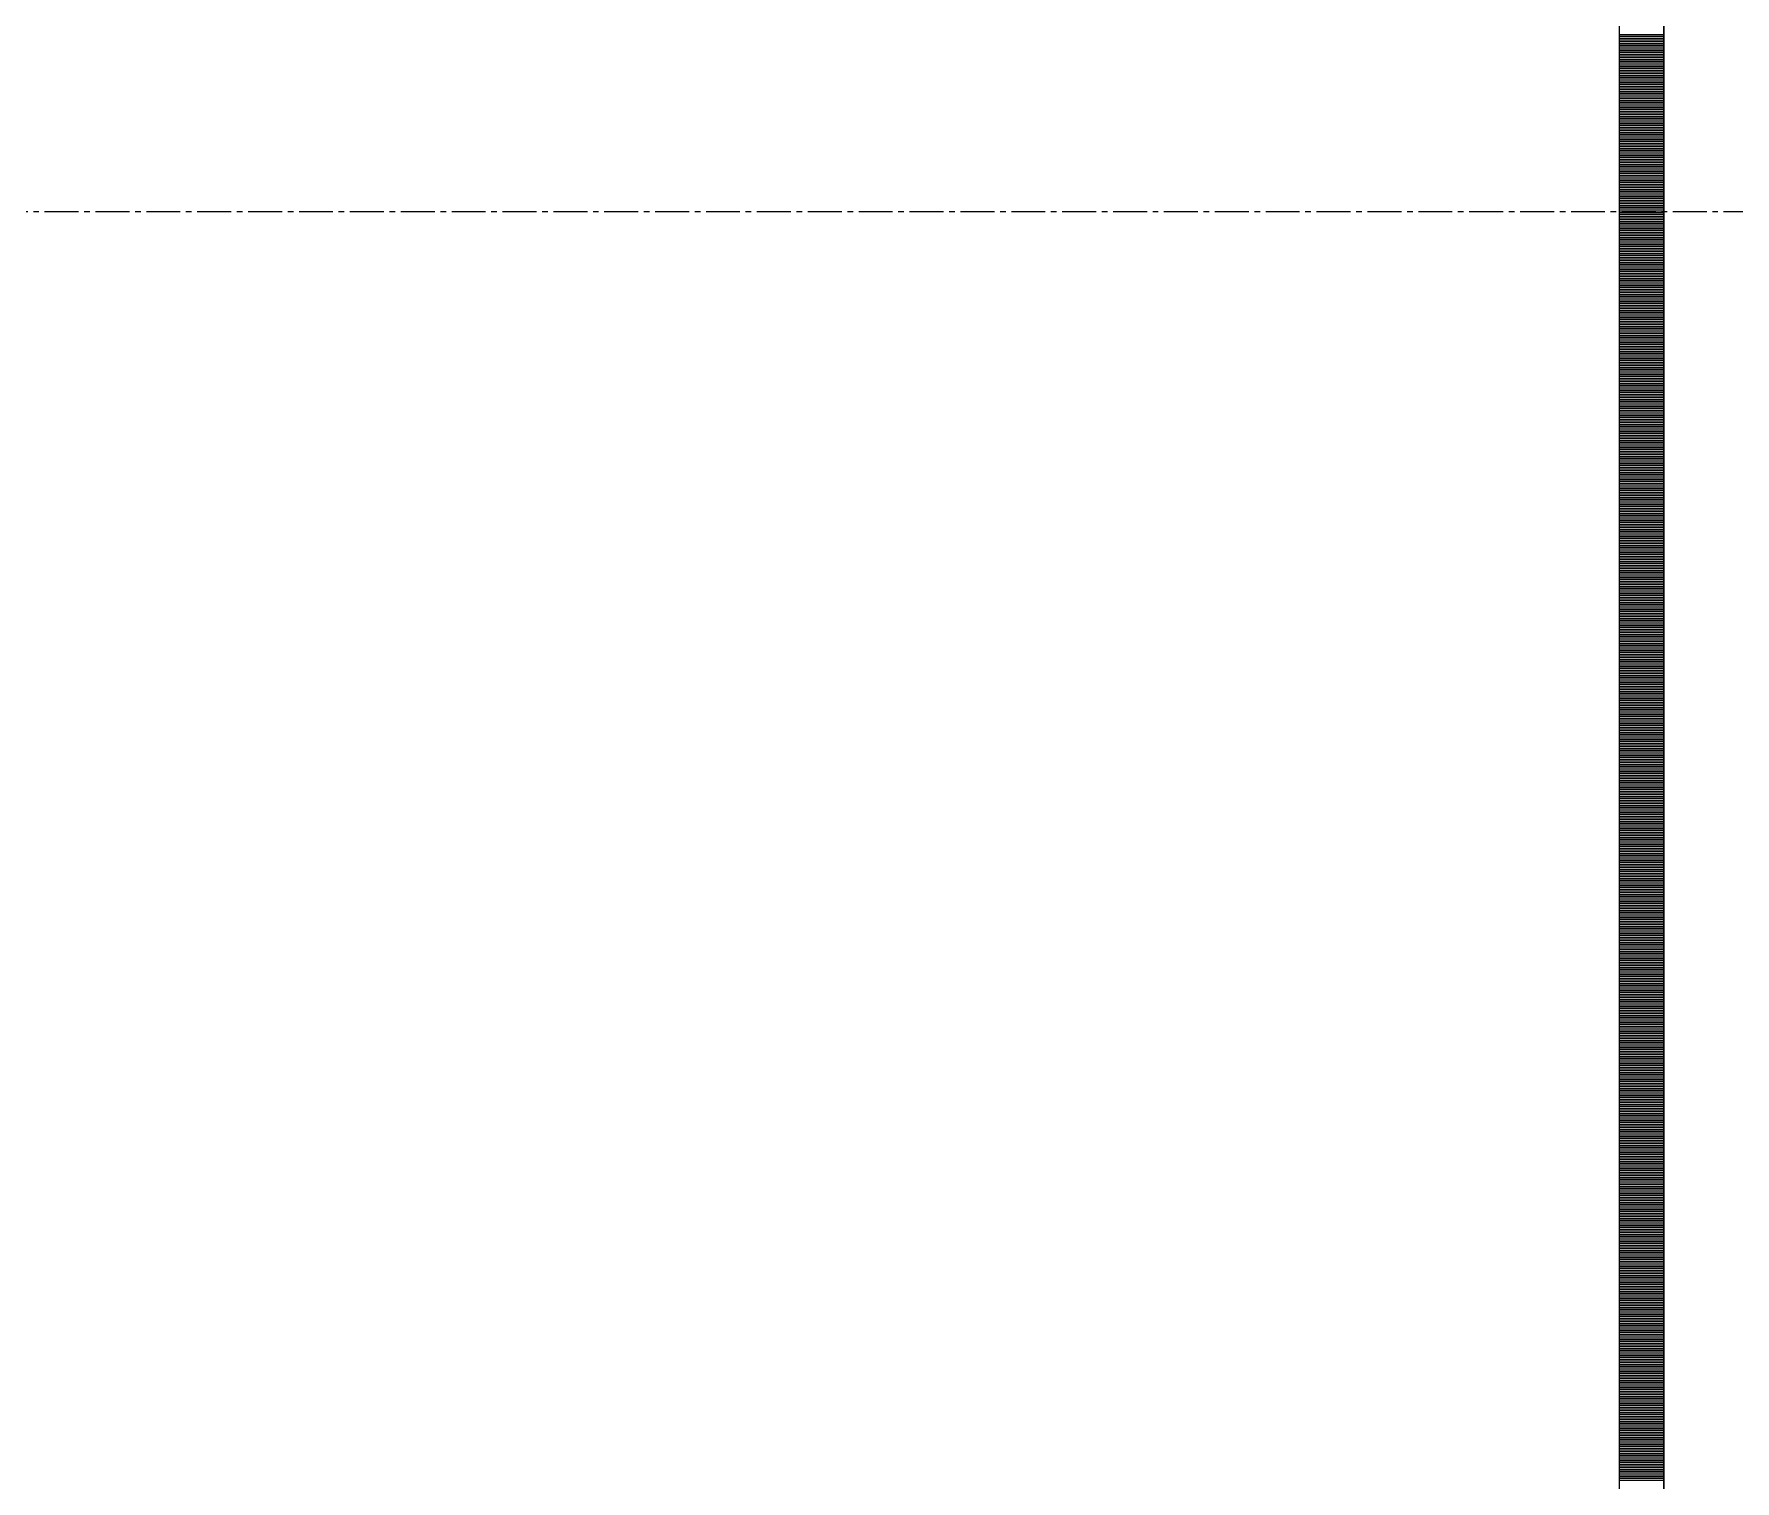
# Model space of a CAD drawing. Header units: millimetres. Extents: x -231292 to 573618, y -153144 to 564035.
# Drawn here: x 7658 to 8613, y 201754 to 202566 of the extents above; entities that cross this region are included whole.
import ezdxf

# ---------------------------------------------------------------- set-up
doc = ezdxf.new("R2010")
doc.units = ezdxf.units.MM
doc.linetypes.add('CENTER2', pattern=[28.575, 19.05, -3.175, 3.175, -3.175])
doc.layers.get('0').update_dxf_attribs({"color": 250})
doc.layers.get('Defpoints').update_dxf_attribs({"color": 250})
for name, color, linetype, lineweight in [('АР_Тонкая', 250, 'Continuous', 5), ('АР_Штриховка', 250, 'Continuous', 0), ('РД_Оси_100', 250, 'Continuous', 0), ('РД_Оси_размер', 250, 'Continuous', 0)]:
    doc.layers.add(name, color=color, linetype=linetype, lineweight=lineweight)
doc.styles.add('style1', font='ARIALN.TTF')
doc.dimstyles.new('Dim100_ареал', dxfattribs={"dimscale": 100, "dimtxt": 2.5, "dimasz": 1, "dimexe": 1, "dimexo": 1, "dimgap": 0.5, "dimtad": 1, "dimzin": 12, "dimdsep": 46, "dimtxsty": 'style1', "dimblk": 'ARCHTICK', "dimcen": 1, "dimdle": 1, "dimclrd": 256, "dimclre": 256, "dimaunit": 1, "dimadec": 0, "dimazin": 3, "dimtfac": 1, "dimtmove": 1, "dimatfit": 3, "dimldrblk": 'OPEN30', "dimfxl": 2, "dimfxlon": 1, "dimtolj": 1, "dimtzin": 0, "dimlwd": 9, "dimlwe": 9, "dimarcsym": 0})

# ---------------------------------------------------------------- blocks, each defined once
blk = doc.blocks.new('_ArchTick')
at = {"color": 0, "linetype": 'ByBlock', "const_width": 0.15}
blk.add_lwpolyline([(-0.5, -0.5), (0.5, 0.5)], dxfattribs=at)
blk = doc.blocks.new('*D175')
at = {"layer": 'Defpoints', "color": 0, "transparency": 16777216}
for p in [(1193587.31, 151813.25), (1194587.31, 151813.25), (1194587.31, 149113.25)]:
    blk.add_point(p, dxfattribs=at)
at = {"layer": 'РД_Оси_размер', "lineweight": 9, "transparency": 16777216}
for p, q in [((1193587.31, 149013.25), (1193587.31, 151913.25)), ((1193787.31, 151813.25), (1193487.31, 151813.25)), ((1193787.31, 149113.25), (1193487.31, 149113.25))]:
    blk.add_line(p, q, dxfattribs=at)
at = {"layer": 'РД_Оси_размер', "lineweight": 9, "transparency": 16777216, "xscale": 100, "yscale": 100, "zscale": 100}
for p, rotation in [((1193587.31, 151813.25), 90), ((1193587.31, 149113.25), 270)]:
    blk.add_blockref('_ArchTick', p, dxfattribs=dict(at, rotation=rotation))
at = {"layer": 'РД_Оси_размер', "color": 0, "transparency": 16777216, "insert": (1193179.91, 150463.25), "char_height": 700, "attachment_point": 5, "rotation": 90, "style": 'style1'}
blk.add_mtext('\\A1;2700', dxfattribs=at)
blk = doc.blocks.new('_Open30')
at = {"color": 0, "linetype": 'ByBlock', "lineweight": -2}
for p, q in [((-1, 0.2679), (0, 0)), ((0, 0), (-1, -0.2679)), ((0, 0), (-1, 0))]:
    blk.add_line(p, q, dxfattribs=at)
blk = doc.blocks.new('*D176')
at = {"layer": 'Defpoints', "color": 0, "transparency": 16777216}
for p in [(1193587.31, 156013.25), (1194587.31, 156013.25), (1194587.31, 151813.25)]:
    blk.add_point(p, dxfattribs=at)
at = {"layer": 'РД_Оси_размер', "lineweight": 9, "transparency": 16777216}
for p, q in [((1193587.31, 151713.25), (1193587.31, 156113.25)), ((1193787.31, 156013.25), (1193487.31, 156013.25)), ((1193787.31, 151813.25), (1193487.31, 151813.25))]:
    blk.add_line(p, q, dxfattribs=at)
at = {"layer": 'РД_Оси_размер', "lineweight": 9, "transparency": 16777216, "xscale": 100, "yscale": 100, "zscale": 100}
for p, rotation in [((1193587.31, 156013.25), 90), ((1193587.31, 151813.25), 270)]:
    blk.add_blockref('_ArchTick', p, dxfattribs=dict(at, rotation=rotation))
at = {"layer": 'РД_Оси_размер', "color": 0, "transparency": 16777216, "insert": (1193179.91, 153913.25), "char_height": 700, "attachment_point": 5, "rotation": 90, "style": 'style1'}
blk.add_mtext('\\A1;4200', dxfattribs=at)
blk = doc.blocks.new('оси_рен')
at = {"layer": 'РД_Оси_100', "color": 251, "linetype": 'CENTER2', "true_color": 0x636466}
blk.add_line((1225207.916, 151813.25), (1189697.958, 151813.25), dxfattribs=at)
at = {"layer": 'РД_Оси_размер', "color": 251, "true_color": 0x636466}
for base, p1, p2, picture, middle in [((1193587.313, 156013.25), (1194587.313, 151813.25), (1194587.313, 156013.25), '*D176', (1193179.912, 153913.25)), ((1193587.313, 151813.25), (1194587.313, 149113.25), (1194587.313, 151813.25), '*D175', (1193179.912, 150463.25))]:
    dim = blk.add_linear_dim(base=base, p1=p1, p2=p2, angle=90, dimstyle='Dim100_ареал', override={"dimtxt": 7}, dxfattribs=at)
    dim.commit()
    dim.dimension.update_dxf_attribs({"geometry": picture, "text_midpoint": middle})

msp = doc.modelspace()

# ---------------------------------------------------------------- linework, layer by layer
at = {"layer": 'АР_Тонкая', "color": 18, "linetype": 'Continuous', "lineweight": 25, "true_color": 0x000000}
for p, q in [((8548.243, 263866.253), (8548.243, 187666.253)), ((8573.243, 263866.253), (8573.243, 187666.253)), ((8573.243, 187666.253), (8573.243, 263866.253))]:
    msp.add_line(p, q, dxfattribs=at)
at = {"layer": 'АР_Штриховка', "color": 18, "linetype": 'Continuous', "lineweight": 25, "true_color": 0x000000}
for p, q in [((8548.243, 202566.002), (8573.243, 202566.002)), ((8548.243, 202565.002), (8573.243, 202565.002)), ((8548.243, 202564.002), (8573.243, 202564.002)), ((8548.243, 202563.002), (8573.243, 202563.002)), ((8548.243, 202562.002), (8573.243, 202562.002)), ((8548.243, 202561.002), (8573.243, 202561.002)), ((8548.243, 202560.002), (8573.243, 202560.002)), ((8548.243, 202559.002), (8573.243, 202559.002)), ((8548.243, 202558.002), (8573.243, 202558.002)), ((8548.243, 202557.002), (8573.243, 202557.002)), ((8548.243, 202556.002), (8573.243, 202556.002)), ((8548.243, 202555.002), (8573.243, 202555.002)), ((8548.243, 202554.002), (8573.243, 202554.002)), ((8548.243, 202553.002), (8573.243, 202553.002)), ((8548.243, 202552.002), (8573.243, 202552.002)), ((8548.243, 202551.002), (8573.243, 202551.002)), ((8548.243, 202550.002), (8573.243, 202550.002)), ((8548.243, 202549.002), (8573.243, 202549.002)), ((8548.243, 202548.002), (8573.243, 202548.002)), ((8548.243, 202547.002), (8573.243, 202547.002)), ((8548.243, 202546.002), (8573.243, 202546.002)), ((8548.243, 202545.002), (8573.243, 202545.002)), ((8548.243, 202544.002), (8573.243, 202544.002)), ((8548.243, 202543.002), (8573.243, 202543.002)), ((8548.243, 202542.002), (8573.243, 202542.002)), ((8548.243, 202541.002), (8573.243, 202541.002)), ((8548.243, 202540.002), (8573.243, 202540.002)), ((8548.243, 202539.002), (8573.243, 202539.002)), ((8548.243, 202538.002), (8573.243, 202538.002)), ((8548.243, 202537.002), (8573.243, 202537.002)), ((8548.243, 202536.002), (8573.243, 202536.002)), ((8548.243, 202535.002), (8573.243, 202535.002)), ((8548.243, 202534.002), (8573.243, 202534.002)), ((8548.243, 202533.002), (8573.243, 202533.002)), ((8548.243, 202532.002), (8573.243, 202532.002)), ((8548.243, 202531.002), (8573.243, 202531.002)), ((8548.243, 202530.002), (8573.243, 202530.002)), ((8548.243, 202529.002), (8573.243, 202529.002)), ((8548.243, 202528.002), (8573.243, 202528.002)), ((8548.243, 202527.002), (8573.243, 202527.002)), ((8548.243, 202526.002), (8573.243, 202526.002)), ((8548.243, 202525.002), (8573.243, 202525.002)), ((8548.243, 202524.002), (8573.243, 202524.002)), ((8548.243, 202523.002), (8573.243, 202523.002)), ((8548.243, 202522.002), (8573.243, 202522.002)), ((8548.243, 202521.002), (8573.243, 202521.002)), ((8548.243, 202520.002), (8573.243, 202520.002)), ((8548.243, 202519.002), (8573.243, 202519.002)), ((8548.243, 202518.002), (8573.243, 202518.002)), ((8548.243, 202517.002), (8573.243, 202517.002)), ((8548.243, 202516.002), (8573.243, 202516.002)), ((8548.243, 202515.002), (8573.243, 202515.002)), ((8548.243, 202514.002), (8573.243, 202514.002)), ((8548.243, 202513.002), (8573.243, 202513.002)), ((8548.243, 202512.002), (8573.243, 202512.002)), ((8548.243, 202511.002), (8573.243, 202511.002)), ((8548.243, 202510.002), (8573.243, 202510.002)), ((8548.243, 202509.002), (8573.243, 202509.002)), ((8548.243, 202508.002), (8573.243, 202508.002)), ((8548.243, 202507.002), (8573.243, 202507.002)), ((8548.243, 202506.002), (8573.243, 202506.002)), ((8548.243, 202505.002), (8573.243, 202505.002)), ((8548.243, 202504.002), (8573.243, 202504.002)), ((8548.243, 202503.002), (8573.243, 202503.002)), ((8548.243, 202502.002), (8573.243, 202502.002)), ((8548.243, 202501.002), (8573.243, 202501.002)), ((8548.243, 202500.002), (8573.243, 202500.002)), ((8548.243, 202499.002), (8573.243, 202499.002)), ((8548.243, 202498.002), (8573.243, 202498.002)), ((8548.243, 202497.002), (8573.243, 202497.002)), ((8548.243, 202496.002), (8573.243, 202496.002)), ((8548.243, 202495.002), (8573.243, 202495.002)), ((8548.243, 202494.002), (8573.243, 202494.002)), ((8548.243, 202493.002), (8573.243, 202493.002)), ((8548.243, 202492.002), (8573.243, 202492.002)), ((8548.243, 202491.002), (8573.243, 202491.002)), ((8548.243, 202490.002), (8573.243, 202490.002)), ((8548.243, 202489.002), (8573.243, 202489.002)), ((8548.243, 202488.002), (8573.243, 202488.002)), ((8548.243, 202487.002), (8573.243, 202487.002)), ((8548.243, 202486.002), (8573.243, 202486.002)), ((8548.243, 202485.002), (8573.243, 202485.002)), ((8548.243, 202484.002), (8573.243, 202484.002)), ((8548.243, 202483.002), (8573.243, 202483.002)), ((8548.243, 202482.002), (8573.243, 202482.002)), ((8548.243, 202481.002), (8573.243, 202481.002)), ((8548.243, 202480.002), (8573.243, 202480.002)), ((8548.243, 202479.002), (8573.243, 202479.002)), ((8548.243, 202478.002), (8573.243, 202478.002)), ((8548.243, 202477.002), (8573.243, 202477.002)), ((8548.243, 202476.002), (8573.243, 202476.002)), ((8548.243, 202475.002), (8573.243, 202475.002)), ((8548.243, 202474.002), (8573.243, 202474.002)), ((8548.243, 202473.002), (8573.243, 202473.002)), ((8548.243, 202472.002), (8573.243, 202472.002)), ((8548.243, 202471.002), (8573.243, 202471.002)), ((8548.243, 202470.002), (8573.243, 202470.002)), ((8548.243, 202469.002), (8573.243, 202469.002)), ((8548.243, 202468.002), (8573.243, 202468.002)), ((8548.243, 202467.002), (8573.243, 202467.002)), ((8548.243, 202466.002), (8573.243, 202466.002)), ((8548.243, 202465.002), (8573.243, 202465.002)), ((8548.243, 202464.002), (8573.243, 202464.002)), ((8548.243, 202463.002), (8573.243, 202463.002)), ((8548.243, 202462.002), (8573.243, 202462.002)), ((8548.243, 202461.002), (8573.243, 202461.002)), ((8548.243, 202460.002), (8573.243, 202460.002)), ((8548.243, 202459.002), (8573.243, 202459.002)), ((8548.243, 202458.002), (8573.243, 202458.002)), ((8548.243, 202457.002), (8573.243, 202457.002)), ((8548.243, 202456.002), (8573.243, 202456.002)), ((8548.243, 202455.002), (8573.243, 202455.002)), ((8548.243, 202454.002), (8573.243, 202454.002)), ((8548.243, 202453.002), (8573.243, 202453.002)), ((8548.243, 202452.002), (8573.243, 202452.002)), ((8548.243, 202451.002), (8573.243, 202451.002)), ((8548.243, 202450.002), (8573.243, 202450.002)), ((8548.243, 202449.002), (8573.243, 202449.002)), ((8548.243, 202448.002), (8573.243, 202448.002)), ((8548.243, 202447.002), (8573.243, 202447.002)), ((8548.243, 202446.002), (8573.243, 202446.002)), ((8548.243, 202445.002), (8573.243, 202445.002)), ((8548.243, 202444.002), (8573.243, 202444.002)), ((8548.243, 202443.002), (8573.243, 202443.002)), ((8548.243, 202442.002), (8573.243, 202442.002)), ((8548.243, 202441.002), (8573.243, 202441.002)), ((8548.243, 202440.002), (8573.243, 202440.002)), ((8548.243, 202439.002), (8573.243, 202439.002)), ((8548.243, 202438.002), (8573.243, 202438.002)), ((8548.243, 202437.002), (8573.243, 202437.002)), ((8548.243, 202436.002), (8573.243, 202436.002)), ((8548.243, 202435.002), (8573.243, 202435.002)), ((8548.243, 202434.002), (8573.243, 202434.002)), ((8548.243, 202433.002), (8573.243, 202433.002)), ((8548.243, 202432.002), (8573.243, 202432.002)), ((8548.243, 202431.002), (8573.243, 202431.002)), ((8548.243, 202430.002), (8573.243, 202430.002)), ((8548.243, 202429.002), (8573.243, 202429.002)), ((8548.243, 202428.002), (8573.243, 202428.002)), ((8548.243, 202427.002), (8573.243, 202427.002)), ((8548.243, 202426.002), (8573.243, 202426.002)), ((8548.243, 202425.002), (8573.243, 202425.002)), ((8548.243, 202424.002), (8573.243, 202424.002)), ((8548.243, 202423.002), (8573.243, 202423.002)), ((8548.243, 202422.002), (8573.243, 202422.002)), ((8548.243, 202421.002), (8573.243, 202421.002)), ((8548.243, 202420.002), (8573.243, 202420.002)), ((8548.243, 202419.002), (8573.243, 202419.002)), ((8548.243, 202418.002), (8573.243, 202418.002)), ((8548.243, 202417.002), (8573.243, 202417.002)), ((8548.243, 202416.002), (8573.243, 202416.002)), ((8548.243, 202415.002), (8573.243, 202415.002)), ((8548.243, 202414.002), (8573.243, 202414.002)), ((8548.243, 202413.002), (8573.243, 202413.002)), ((8548.243, 202412.002), (8573.243, 202412.002)), ((8548.243, 202411.002), (8573.243, 202411.002)), ((8548.243, 202410.002), (8573.243, 202410.002)), ((8548.243, 202409.002), (8573.243, 202409.002)), ((8548.243, 202408.002), (8573.243, 202408.002)), ((8548.243, 202407.002), (8573.243, 202407.002)), ((8548.243, 202406.002), (8573.243, 202406.002)), ((8548.243, 202405.002), (8573.243, 202405.002)), ((8548.243, 202404.002), (8573.243, 202404.002)), ((8548.243, 202403.002), (8573.243, 202403.002)), ((8548.243, 202402.002), (8573.243, 202402.002)), ((8548.243, 202401.002), (8573.243, 202401.002)), ((8548.243, 202400.002), (8573.243, 202400.002)), ((8548.243, 202399.002), (8573.243, 202399.002)), ((8548.243, 202398.002), (8573.243, 202398.002)), ((8548.243, 202397.002), (8573.243, 202397.002)), ((8548.243, 202396.002), (8573.243, 202396.002)), ((8548.243, 202395.002), (8573.243, 202395.002)), ((8548.243, 202394.002), (8573.243, 202394.002)), ((8548.243, 202393.002), (8573.243, 202393.002)), ((8548.243, 202392.002), (8573.243, 202392.002)), ((8548.243, 202391.002), (8573.243, 202391.002)), ((8548.243, 202390.002), (8573.243, 202390.002)), ((8548.243, 202389.002), (8573.243, 202389.002)), ((8548.243, 202388.002), (8573.243, 202388.002)), ((8548.243, 202387.002), (8573.243, 202387.002)), ((8548.243, 202386.002), (8573.243, 202386.002)), ((8548.243, 202385.002), (8573.243, 202385.002)), ((8548.243, 202384.002), (8573.243, 202384.002)), ((8548.243, 202383.002), (8573.243, 202383.002)), ((8548.243, 202382.002), (8573.243, 202382.002)), ((8548.243, 202381.002), (8573.243, 202381.002)), ((8548.243, 202380.002), (8573.243, 202380.002)), ((8548.243, 202379.002), (8573.243, 202379.002)), ((8548.243, 202378.002), (8573.243, 202378.002)), ((8548.243, 202377.002), (8573.243, 202377.002)), ((8548.243, 202376.002), (8573.243, 202376.002)), ((8548.243, 202375.002), (8573.243, 202375.002)), ((8548.243, 202374.002), (8573.243, 202374.002)), ((8548.243, 202373.002), (8573.243, 202373.002)), ((8548.243, 202372.002), (8573.243, 202372.002)), ((8548.243, 202371.002), (8573.243, 202371.002)), ((8548.243, 202370.002), (8573.243, 202370.002)), ((8548.243, 202369.002), (8573.243, 202369.002)), ((8548.243, 202368.002), (8573.243, 202368.002)), ((8548.243, 202367.002), (8573.243, 202367.002)), ((8548.243, 202366.002), (8573.243, 202366.002)), ((8548.243, 202365.002), (8573.243, 202365.002)), ((8548.243, 202364.002), (8573.243, 202364.002)), ((8548.243, 202363.002), (8573.243, 202363.002)), ((8548.243, 202362.002), (8573.243, 202362.002)), ((8548.243, 202361.002), (8573.243, 202361.002)), ((8548.243, 202360.002), (8573.243, 202360.002)), ((8548.243, 202359.002), (8573.243, 202359.002)), ((8548.243, 202358.002), (8573.243, 202358.002)), ((8548.243, 202357.002), (8573.243, 202357.002)), ((8548.243, 202356.002), (8573.243, 202356.002)), ((8548.243, 202355.002), (8573.243, 202355.002)), ((8548.243, 202354.002), (8573.243, 202354.002)), ((8548.243, 202353.002), (8573.243, 202353.002)), ((8548.243, 202352.002), (8573.243, 202352.002)), ((8548.243, 202351.002), (8573.243, 202351.002)), ((8548.243, 202350.002), (8573.243, 202350.002)), ((8548.243, 202349.002), (8573.243, 202349.002)), ((8548.243, 202348.002), (8573.243, 202348.002)), ((8548.243, 202347.002), (8573.243, 202347.002)), ((8548.243, 202346.002), (8573.243, 202346.002)), ((8548.243, 202345.002), (8573.243, 202345.002)), ((8548.243, 202344.002), (8573.243, 202344.002)), ((8548.243, 202343.002), (8573.243, 202343.002)), ((8548.243, 202342.002), (8573.243, 202342.002)), ((8548.243, 202341.002), (8573.243, 202341.002)), ((8548.243, 202340.002), (8573.243, 202340.002)), ((8548.243, 202339.002), (8573.243, 202339.002)), ((8548.243, 202338.002), (8573.243, 202338.002)), ((8548.243, 202337.002), (8573.243, 202337.002)), ((8548.243, 202336.002), (8573.243, 202336.002)), ((8548.243, 202335.002), (8573.243, 202335.002)), ((8548.243, 202334.002), (8573.243, 202334.002)), ((8548.243, 202333.002), (8573.243, 202333.002)), ((8548.243, 202332.002), (8573.243, 202332.002)), ((8548.243, 202331.002), (8573.243, 202331.002)), ((8548.243, 202330.002), (8573.243, 202330.002)), ((8548.243, 202329.002), (8573.243, 202329.002)), ((8548.243, 202328.002), (8573.243, 202328.002)), ((8548.243, 202327.002), (8573.243, 202327.002)), ((8548.243, 202326.002), (8573.243, 202326.002)), ((8548.243, 202325.002), (8573.243, 202325.002)), ((8548.243, 202324.002), (8573.243, 202324.002)), ((8548.243, 202323.002), (8573.243, 202323.002)), ((8548.243, 202322.002), (8573.243, 202322.002)), ((8548.243, 202321.002), (8573.243, 202321.002)), ((8548.243, 202320.002), (8573.243, 202320.002)), ((8548.243, 202319.002), (8573.243, 202319.002)), ((8548.243, 202318.002), (8573.243, 202318.002)), ((8548.243, 202317.002), (8573.243, 202317.002)), ((8548.243, 202316.002), (8573.243, 202316.002)), ((8548.243, 202315.002), (8573.243, 202315.002)), ((8548.243, 202314.002), (8573.243, 202314.002)), ((8548.243, 202313.002), (8573.243, 202313.002)), ((8548.243, 202312.002), (8573.243, 202312.002)), ((8548.243, 202311.002), (8573.243, 202311.002)), ((8548.243, 202310.002), (8573.243, 202310.002)), ((8548.243, 202309.002), (8573.243, 202309.002)), ((8548.243, 202308.002), (8573.243, 202308.002)), ((8548.243, 202307.002), (8573.243, 202307.002)), ((8548.243, 202306.002), (8573.243, 202306.002)), ((8548.243, 202305.002), (8573.243, 202305.002)), ((8548.243, 202304.002), (8573.243, 202304.002)), ((8548.243, 202303.002), (8573.243, 202303.002)), ((8548.243, 202302.002), (8573.243, 202302.002)), ((8548.243, 202301.002), (8573.243, 202301.002)), ((8548.243, 202300.002), (8573.243, 202300.002)), ((8548.243, 202299.002), (8573.243, 202299.002)), ((8548.243, 202298.002), (8573.243, 202298.002)), ((8548.243, 202297.002), (8573.243, 202297.002)), ((8548.243, 202296.002), (8573.243, 202296.002)), ((8548.243, 202295.002), (8573.243, 202295.002)), ((8548.243, 202294.002), (8573.243, 202294.002)), ((8548.243, 202293.002), (8573.243, 202293.002)), ((8548.243, 202292.002), (8573.243, 202292.002)), ((8548.243, 202291.002), (8573.243, 202291.002)), ((8548.243, 202290.002), (8573.243, 202290.002)), ((8548.243, 202289.002), (8573.243, 202289.002)), ((8548.243, 202288.002), (8573.243, 202288.002)), ((8548.243, 202287.002), (8573.243, 202287.002)), ((8548.243, 202286.002), (8573.243, 202286.002)), ((8548.243, 202285.002), (8573.243, 202285.002)), ((8548.243, 202284.002), (8573.243, 202284.002)), ((8548.243, 202283.002), (8573.243, 202283.002)), ((8548.243, 202282.002), (8573.243, 202282.002)), ((8548.243, 202281.002), (8573.243, 202281.002)), ((8548.243, 202280.002), (8573.243, 202280.002)), ((8548.243, 202279.002), (8573.243, 202279.002)), ((8548.243, 202278.002), (8573.243, 202278.002)), ((8548.243, 202277.002), (8573.243, 202277.002)), ((8548.243, 202276.002), (8573.243, 202276.002)), ((8548.243, 202275.002), (8573.243, 202275.002)), ((8548.243, 202274.002), (8573.243, 202274.002)), ((8548.243, 202273.002), (8573.243, 202273.002)), ((8548.243, 202272.002), (8573.243, 202272.002)), ((8548.243, 202271.002), (8573.243, 202271.002)), ((8548.243, 202270.002), (8573.243, 202270.002)), ((8548.243, 202269.002), (8573.243, 202269.002)), ((8548.243, 202268.002), (8573.243, 202268.002)), ((8548.243, 202267.002), (8573.243, 202267.002)), ((8548.243, 202266.002), (8573.243, 202266.002)), ((8548.243, 202265.002), (8573.243, 202265.002)), ((8548.243, 202264.002), (8573.243, 202264.002)), ((8548.243, 202263.002), (8573.243, 202263.002)), ((8548.243, 202262.002), (8573.243, 202262.002)), ((8548.243, 202261.002), (8573.243, 202261.002)), ((8548.243, 202260.002), (8573.243, 202260.002)), ((8548.243, 202259.002), (8573.243, 202259.002)), ((8548.243, 202258.002), (8573.243, 202258.002)), ((8548.243, 202257.002), (8573.243, 202257.002)), ((8548.243, 202256.002), (8573.243, 202256.002)), ((8548.243, 202255.002), (8573.243, 202255.002)), ((8548.243, 202254.002), (8573.243, 202254.002)), ((8548.243, 202253.002), (8573.243, 202253.002)), ((8548.243, 202252.002), (8573.243, 202252.002)), ((8548.243, 202251.002), (8573.243, 202251.002)), ((8548.243, 202250.002), (8573.243, 202250.002)), ((8548.243, 202249.002), (8573.243, 202249.002)), ((8548.243, 202248.002), (8573.243, 202248.002)), ((8548.243, 202247.002), (8573.243, 202247.002)), ((8548.243, 202246.002), (8573.243, 202246.002)), ((8548.243, 202245.002), (8573.243, 202245.002)), ((8548.243, 202244.002), (8573.243, 202244.002)), ((8548.243, 202243.002), (8573.243, 202243.002)), ((8548.243, 202242.002), (8573.243, 202242.002)), ((8548.243, 202241.002), (8573.243, 202241.002)), ((8548.243, 202240.002), (8573.243, 202240.002)), ((8548.243, 202239.002), (8573.243, 202239.002)), ((8548.243, 202238.002), (8573.243, 202238.002)), ((8548.243, 202237.002), (8573.243, 202237.002)), ((8548.243, 202236.002), (8573.243, 202236.002)), ((8548.243, 202235.002), (8573.243, 202235.002)), ((8548.243, 202234.002), (8573.243, 202234.002)), ((8548.243, 202233.002), (8573.243, 202233.002)), ((8548.243, 202232.002), (8573.243, 202232.002)), ((8548.243, 202231.002), (8573.243, 202231.002)), ((8548.243, 202230.002), (8573.243, 202230.002)), ((8548.243, 202229.002), (8573.243, 202229.002)), ((8548.243, 202228.002), (8573.243, 202228.002)), ((8548.243, 202227.002), (8573.243, 202227.002)), ((8548.243, 202226.002), (8573.243, 202226.002)), ((8548.243, 202225.002), (8573.243, 202225.002)), ((8548.243, 202224.002), (8573.243, 202224.002)), ((8548.243, 202223.002), (8573.243, 202223.002)), ((8548.243, 202222.002), (8573.243, 202222.002)), ((8548.243, 202221.002), (8573.243, 202221.002)), ((8548.243, 202220.002), (8573.243, 202220.002)), ((8548.243, 202219.002), (8573.243, 202219.002)), ((8548.243, 202218.002), (8573.243, 202218.002)), ((8548.243, 202217.002), (8573.243, 202217.002)), ((8548.243, 202216.002), (8573.243, 202216.002)), ((8548.243, 202215.002), (8573.243, 202215.002)), ((8548.243, 202214.002), (8573.243, 202214.002)), ((8548.243, 202213.002), (8573.243, 202213.002)), ((8548.243, 202212.002), (8573.243, 202212.002)), ((8548.243, 202211.002), (8573.243, 202211.002)), ((8548.243, 202210.002), (8573.243, 202210.002)), ((8548.243, 202209.002), (8573.243, 202209.002)), ((8548.243, 202208.002), (8573.243, 202208.002)), ((8548.243, 202207.002), (8573.243, 202207.002)), ((8548.243, 202206.002), (8573.243, 202206.002)), ((8548.243, 202205.002), (8573.243, 202205.002)), ((8548.243, 202204.002), (8573.243, 202204.002)), ((8548.243, 202203.002), (8573.243, 202203.002)), ((8548.243, 202202.002), (8573.243, 202202.002)), ((8548.243, 202201.002), (8573.243, 202201.002)), ((8548.243, 202200.002), (8573.243, 202200.002)), ((8548.243, 202199.002), (8573.243, 202199.002)), ((8548.243, 202198.002), (8573.243, 202198.002)), ((8548.243, 202197.002), (8573.243, 202197.002)), ((8548.243, 202196.002), (8573.243, 202196.002)), ((8548.243, 202195.002), (8573.243, 202195.002)), ((8548.243, 202194.002), (8573.243, 202194.002)), ((8548.243, 202193.002), (8573.243, 202193.002)), ((8548.243, 202192.002), (8573.243, 202192.002)), ((8548.243, 202191.002), (8573.243, 202191.002)), ((8548.243, 202190.002), (8573.243, 202190.002)), ((8548.243, 202189.002), (8573.243, 202189.002)), ((8548.243, 202188.002), (8573.243, 202188.002)), ((8548.243, 202187.002), (8573.243, 202187.002)), ((8548.243, 202186.002), (8573.243, 202186.002)), ((8548.243, 202185.002), (8573.243, 202185.002)), ((8548.243, 202184.002), (8573.243, 202184.002)), ((8548.243, 202183.002), (8573.243, 202183.002)), ((8548.243, 202182.002), (8573.243, 202182.002)), ((8548.243, 202181.002), (8573.243, 202181.002)), ((8548.243, 202180.002), (8573.243, 202180.002)), ((8548.243, 202179.002), (8573.243, 202179.002)), ((8548.243, 202178.002), (8573.243, 202178.002)), ((8548.243, 202177.002), (8573.243, 202177.002)), ((8548.243, 202176.002), (8573.243, 202176.002)), ((8548.243, 202175.002), (8573.243, 202175.002)), ((8548.243, 202174.002), (8573.243, 202174.002)), ((8548.243, 202173.002), (8573.243, 202173.002)), ((8548.243, 202172.002), (8573.243, 202172.002)), ((8548.243, 202171.002), (8573.243, 202171.002)), ((8548.243, 202170.002), (8573.243, 202170.002)), ((8548.243, 202169.002), (8573.243, 202169.002)), ((8548.243, 202168.002), (8573.243, 202168.002)), ((8548.243, 202167.002), (8573.243, 202167.002)), ((8548.243, 202166.002), (8573.243, 202166.002)), ((8548.243, 202165.002), (8573.243, 202165.002)), ((8548.243, 202164.002), (8573.243, 202164.002)), ((8548.243, 202163.002), (8573.243, 202163.002)), ((8548.243, 202162.002), (8573.243, 202162.002)), ((8548.243, 202161.002), (8573.243, 202161.002)), ((8548.243, 202160.002), (8573.243, 202160.002)), ((8548.243, 202159.002), (8573.243, 202159.002)), ((8548.243, 202158.002), (8573.243, 202158.002)), ((8548.243, 202157.002), (8573.243, 202157.002)), ((8548.243, 202156.002), (8573.243, 202156.002)), ((8548.243, 202155.002), (8573.243, 202155.002)), ((8548.243, 202154.002), (8573.243, 202154.002)), ((8548.243, 202153.002), (8573.243, 202153.002)), ((8548.243, 202152.002), (8573.243, 202152.002)), ((8548.243, 202151.002), (8573.243, 202151.002)), ((8548.243, 202150.002), (8573.243, 202150.002)), ((8548.243, 202149.002), (8573.243, 202149.002)), ((8548.243, 202148.002), (8573.243, 202148.002)), ((8548.243, 202147.002), (8573.243, 202147.002)), ((8548.243, 202146.002), (8573.243, 202146.002)), ((8548.243, 202145.002), (8573.243, 202145.002)), ((8548.243, 202144.002), (8573.243, 202144.002)), ((8548.243, 202143.002), (8573.243, 202143.002)), ((8548.243, 202142.002), (8573.243, 202142.002)), ((8548.243, 202141.002), (8573.243, 202141.002)), ((8548.243, 202140.002), (8573.243, 202140.002)), ((8548.243, 202139.002), (8573.243, 202139.002)), ((8548.243, 202138.002), (8573.243, 202138.002)), ((8548.243, 202137.002), (8573.243, 202137.002)), ((8548.243, 202136.002), (8573.243, 202136.002)), ((8548.243, 202135.002), (8573.243, 202135.002)), ((8548.243, 202134.002), (8573.243, 202134.002)), ((8548.243, 202133.002), (8573.243, 202133.002)), ((8548.243, 202132.002), (8573.243, 202132.002)), ((8548.243, 202131.002), (8573.243, 202131.002)), ((8548.243, 202130.002), (8573.243, 202130.002)), ((8548.243, 202129.002), (8573.243, 202129.002)), ((8548.243, 202128.002), (8573.243, 202128.002)), ((8548.243, 202127.002), (8573.243, 202127.002)), ((8548.243, 202126.002), (8573.243, 202126.002)), ((8548.243, 202125.002), (8573.243, 202125.002)), ((8548.243, 202124.002), (8573.243, 202124.002)), ((8548.243, 202123.002), (8573.243, 202123.002)), ((8548.243, 202122.002), (8573.243, 202122.002)), ((8548.243, 202121.002), (8573.243, 202121.002)), ((8548.243, 202120.002), (8573.243, 202120.002)), ((8548.243, 202119.002), (8573.243, 202119.002)), ((8548.243, 202118.002), (8573.243, 202118.002)), ((8548.243, 202117.002), (8573.243, 202117.002)), ((8548.243, 202116.002), (8573.243, 202116.002)), ((8548.243, 202115.002), (8573.243, 202115.002)), ((8548.243, 202114.002), (8573.243, 202114.002)), ((8548.243, 202113.002), (8573.243, 202113.002)), ((8548.243, 202112.002), (8573.243, 202112.002)), ((8548.243, 202111.002), (8573.243, 202111.002)), ((8548.243, 202110.002), (8573.243, 202110.002)), ((8548.243, 202109.002), (8573.243, 202109.002)), ((8548.243, 202108.002), (8573.243, 202108.002)), ((8548.243, 202107.002), (8573.243, 202107.002)), ((8548.243, 202106.002), (8573.243, 202106.002)), ((8548.243, 202105.002), (8573.243, 202105.002)), ((8548.243, 202104.002), (8573.243, 202104.002)), ((8548.243, 202103.002), (8573.243, 202103.002)), ((8548.243, 202102.002), (8573.243, 202102.002)), ((8548.243, 202101.002), (8573.243, 202101.002)), ((8548.243, 202100.002), (8573.243, 202100.002)), ((8548.243, 202099.002), (8573.243, 202099.002)), ((8548.243, 202098.002), (8573.243, 202098.002)), ((8548.243, 202097.002), (8573.243, 202097.002)), ((8548.243, 202096.002), (8573.243, 202096.002)), ((8548.243, 202095.002), (8573.243, 202095.002)), ((8548.243, 202094.002), (8573.243, 202094.002)), ((8548.243, 202093.002), (8573.243, 202093.002)), ((8548.243, 202092.002), (8573.243, 202092.002)), ((8548.243, 202091.002), (8573.243, 202091.002)), ((8548.243, 202090.002), (8573.243, 202090.002)), ((8548.243, 202089.002), (8573.243, 202089.002)), ((8548.243, 202088.002), (8573.243, 202088.002)), ((8548.243, 202087.002), (8573.243, 202087.002)), ((8548.243, 202086.002), (8573.243, 202086.002)), ((8548.243, 202085.002), (8573.243, 202085.002)), ((8548.243, 202084.002), (8573.243, 202084.002)), ((8548.243, 202083.002), (8573.243, 202083.002)), ((8548.243, 202082.002), (8573.243, 202082.002)), ((8548.243, 202081.002), (8573.243, 202081.002)), ((8548.243, 202080.002), (8573.243, 202080.002)), ((8548.243, 202079.002), (8573.243, 202079.002)), ((8548.243, 202078.002), (8573.243, 202078.002)), ((8548.243, 202077.002), (8573.243, 202077.002)), ((8548.243, 202076.002), (8573.243, 202076.002)), ((8548.243, 202075.002), (8573.243, 202075.002)), ((8548.243, 202074.002), (8573.243, 202074.002)), ((8548.243, 202073.002), (8573.243, 202073.002)), ((8548.243, 202072.002), (8573.243, 202072.002)), ((8548.243, 202071.002), (8573.243, 202071.002)), ((8548.243, 202070.002), (8573.243, 202070.002)), ((8548.243, 202069.002), (8573.243, 202069.002)), ((8548.243, 202068.002), (8573.243, 202068.002)), ((8548.243, 202067.002), (8573.243, 202067.002)), ((8548.243, 202066.002), (8573.243, 202066.002)), ((8548.243, 202065.002), (8573.243, 202065.002)), ((8548.243, 202064.002), (8573.243, 202064.002)), ((8548.243, 202063.002), (8573.243, 202063.002)), ((8548.243, 202062.002), (8573.243, 202062.002)), ((8548.243, 202061.002), (8573.243, 202061.002)), ((8548.243, 202060.002), (8573.243, 202060.002)), ((8548.243, 202059.002), (8573.243, 202059.002)), ((8548.243, 202058.002), (8573.243, 202058.002)), ((8548.243, 202057.002), (8573.243, 202057.002)), ((8548.243, 202056.002), (8573.243, 202056.002)), ((8548.243, 202055.002), (8573.243, 202055.002)), ((8548.243, 202054.002), (8573.243, 202054.002)), ((8548.243, 202053.002), (8573.243, 202053.002)), ((8548.243, 202052.002), (8573.243, 202052.002)), ((8548.243, 202051.002), (8573.243, 202051.002)), ((8548.243, 202050.002), (8573.243, 202050.002)), ((8548.243, 202049.002), (8573.243, 202049.002)), ((8548.243, 202048.002), (8573.243, 202048.002)), ((8548.243, 202047.002), (8573.243, 202047.002)), ((8548.243, 202046.002), (8573.243, 202046.002)), ((8548.243, 202045.002), (8573.243, 202045.002)), ((8548.243, 202044.002), (8573.243, 202044.002)), ((8548.243, 202043.002), (8573.243, 202043.002)), ((8548.243, 202042.002), (8573.243, 202042.002)), ((8548.243, 202041.002), (8573.243, 202041.002)), ((8548.243, 202040.002), (8573.243, 202040.002)), ((8548.243, 202039.002), (8573.243, 202039.002)), ((8548.243, 202038.002), (8573.243, 202038.002)), ((8548.243, 202037.002), (8573.243, 202037.002)), ((8548.243, 202036.002), (8573.243, 202036.002)), ((8548.243, 202035.002), (8573.243, 202035.002)), ((8548.243, 202034.002), (8573.243, 202034.002)), ((8548.243, 202033.002), (8573.243, 202033.002)), ((8548.243, 202032.002), (8573.243, 202032.002)), ((8548.243, 202031.002), (8573.243, 202031.002)), ((8548.243, 202030.002), (8573.243, 202030.002)), ((8548.243, 202029.002), (8573.243, 202029.002)), ((8548.243, 202028.002), (8573.243, 202028.002)), ((8548.243, 202027.002), (8573.243, 202027.002)), ((8548.243, 202026.002), (8573.243, 202026.002)), ((8548.243, 202025.002), (8573.243, 202025.002)), ((8548.243, 202024.002), (8573.243, 202024.002)), ((8548.243, 202023.002), (8573.243, 202023.002)), ((8548.243, 202022.002), (8573.243, 202022.002)), ((8548.243, 202021.002), (8573.243, 202021.002)), ((8548.243, 202020.002), (8573.243, 202020.002)), ((8548.243, 202019.002), (8573.243, 202019.002)), ((8548.243, 202018.002), (8573.243, 202018.002)), ((8548.243, 202017.002), (8573.243, 202017.002)), ((8548.243, 202016.002), (8573.243, 202016.002)), ((8548.243, 202015.002), (8573.243, 202015.002)), ((8548.243, 202014.002), (8573.243, 202014.002)), ((8548.243, 202013.002), (8573.243, 202013.002)), ((8548.243, 202012.002), (8573.243, 202012.002)), ((8548.243, 202011.002), (8573.243, 202011.002)), ((8548.243, 202010.002), (8573.243, 202010.002)), ((8548.243, 202009.002), (8573.243, 202009.002)), ((8548.243, 202008.002), (8573.243, 202008.002)), ((8548.243, 202007.002), (8573.243, 202007.002)), ((8548.243, 202006.002), (8573.243, 202006.002)), ((8548.243, 202005.002), (8573.243, 202005.002)), ((8548.243, 202004.002), (8573.243, 202004.002)), ((8548.243, 202003.002), (8573.243, 202003.002)), ((8548.243, 202002.002), (8573.243, 202002.002)), ((8548.243, 202001.002), (8573.243, 202001.002)), ((8548.243, 202000.002), (8573.243, 202000.002)), ((8548.243, 201999.002), (8573.243, 201999.002)), ((8548.243, 201998.002), (8573.243, 201998.002)), ((8548.243, 201997.002), (8573.243, 201997.002)), ((8548.243, 201996.002), (8573.243, 201996.002)), ((8548.243, 201995.002), (8573.243, 201995.002)), ((8548.243, 201994.002), (8573.243, 201994.002)), ((8548.243, 201993.002), (8573.243, 201993.002)), ((8548.243, 201992.002), (8573.243, 201992.002)), ((8548.243, 201991.002), (8573.243, 201991.002)), ((8548.243, 201990.002), (8573.243, 201990.002)), ((8548.243, 201989.002), (8573.243, 201989.002)), ((8548.243, 201988.002), (8573.243, 201988.002)), ((8548.243, 201987.002), (8573.243, 201987.002)), ((8548.243, 201986.002), (8573.243, 201986.002)), ((8548.243, 201985.002), (8573.243, 201985.002)), ((8548.243, 201984.002), (8573.243, 201984.002)), ((8548.243, 201983.002), (8573.243, 201983.002)), ((8548.243, 201982.002), (8573.243, 201982.002)), ((8548.243, 201981.002), (8573.243, 201981.002)), ((8548.243, 201980.002), (8573.243, 201980.002)), ((8548.243, 201979.002), (8573.243, 201979.002)), ((8548.243, 201978.002), (8573.243, 201978.002)), ((8548.243, 201977.002), (8573.243, 201977.002)), ((8548.243, 201976.002), (8573.243, 201976.002)), ((8548.243, 201975.002), (8573.243, 201975.002)), ((8548.243, 201974.002), (8573.243, 201974.002)), ((8548.243, 201973.002), (8573.243, 201973.002)), ((8548.243, 201972.002), (8573.243, 201972.002)), ((8548.243, 201971.002), (8573.243, 201971.002)), ((8548.243, 201970.002), (8573.243, 201970.002)), ((8548.243, 201969.002), (8573.243, 201969.002)), ((8548.243, 201968.002), (8573.243, 201968.002)), ((8548.243, 201967.002), (8573.243, 201967.002)), ((8548.243, 201966.002), (8573.243, 201966.002)), ((8548.243, 201965.002), (8573.243, 201965.002)), ((8548.243, 201964.002), (8573.243, 201964.002)), ((8548.243, 201963.002), (8573.243, 201963.002)), ((8548.243, 201962.002), (8573.243, 201962.002)), ((8548.243, 201961.002), (8573.243, 201961.002)), ((8548.243, 201960.002), (8573.243, 201960.002)), ((8548.243, 201959.002), (8573.243, 201959.002)), ((8548.243, 201958.002), (8573.243, 201958.002)), ((8548.243, 201957.002), (8573.243, 201957.002)), ((8548.243, 201956.002), (8573.243, 201956.002)), ((8548.243, 201955.002), (8573.243, 201955.002)), ((8548.243, 201954.002), (8573.243, 201954.002)), ((8548.243, 201953.002), (8573.243, 201953.002)), ((8548.243, 201952.002), (8573.243, 201952.002)), ((8548.243, 201951.002), (8573.243, 201951.002)), ((8548.243, 201950.002), (8573.243, 201950.002)), ((8548.243, 201949.002), (8573.243, 201949.002)), ((8548.243, 201948.002), (8573.243, 201948.002)), ((8548.243, 201947.002), (8573.243, 201947.002)), ((8548.243, 201946.002), (8573.243, 201946.002)), ((8548.243, 201945.002), (8573.243, 201945.002)), ((8548.243, 201944.002), (8573.243, 201944.002)), ((8548.243, 201943.002), (8573.243, 201943.002)), ((8548.243, 201942.002), (8573.243, 201942.002)), ((8548.243, 201941.002), (8573.243, 201941.002)), ((8548.243, 201940.002), (8573.243, 201940.002)), ((8548.243, 201939.002), (8573.243, 201939.002)), ((8548.243, 201938.002), (8573.243, 201938.002)), ((8548.243, 201937.002), (8573.243, 201937.002)), ((8548.243, 201936.002), (8573.243, 201936.002)), ((8548.243, 201935.002), (8573.243, 201935.002)), ((8548.243, 201934.002), (8573.243, 201934.002)), ((8548.243, 201933.002), (8573.243, 201933.002)), ((8548.243, 201932.002), (8573.243, 201932.002)), ((8548.243, 201931.002), (8573.243, 201931.002)), ((8548.243, 201930.002), (8573.243, 201930.002)), ((8548.243, 201929.002), (8573.243, 201929.002)), ((8548.243, 201928.002), (8573.243, 201928.002)), ((8548.243, 201927.002), (8573.243, 201927.002)), ((8548.243, 201926.002), (8573.243, 201926.002)), ((8548.243, 201925.002), (8573.243, 201925.002)), ((8548.243, 201924.002), (8573.243, 201924.002)), ((8548.243, 201923.002), (8573.243, 201923.002)), ((8548.243, 201922.002), (8573.243, 201922.002)), ((8548.243, 201921.002), (8573.243, 201921.002)), ((8548.243, 201920.002), (8573.243, 201920.002)), ((8548.243, 201919.002), (8573.243, 201919.002)), ((8548.243, 201918.002), (8573.243, 201918.002)), ((8548.243, 201917.002), (8573.243, 201917.002)), ((8548.243, 201916.002), (8573.243, 201916.002)), ((8548.243, 201915.002), (8573.243, 201915.002)), ((8548.243, 201914.002), (8573.243, 201914.002)), ((8548.243, 201913.002), (8573.243, 201913.002)), ((8548.243, 201912.002), (8573.243, 201912.002)), ((8548.243, 201911.002), (8573.243, 201911.002)), ((8548.243, 201910.002), (8573.243, 201910.002)), ((8548.243, 201909.002), (8573.243, 201909.002)), ((8548.243, 201908.002), (8573.243, 201908.002)), ((8548.243, 201907.002), (8573.243, 201907.002)), ((8548.243, 201906.002), (8573.243, 201906.002)), ((8548.243, 201905.002), (8573.243, 201905.002)), ((8548.243, 201904.002), (8573.243, 201904.002)), ((8548.243, 201903.002), (8573.243, 201903.002)), ((8548.243, 201902.002), (8573.243, 201902.002)), ((8548.243, 201901.002), (8573.243, 201901.002)), ((8548.243, 201900.002), (8573.243, 201900.002)), ((8548.243, 201899.002), (8573.243, 201899.002)), ((8548.243, 201898.002), (8573.243, 201898.002)), ((8548.243, 201897.002), (8573.243, 201897.002)), ((8548.243, 201896.002), (8573.243, 201896.002)), ((8548.243, 201895.002), (8573.243, 201895.002)), ((8548.243, 201894.002), (8573.243, 201894.002)), ((8548.243, 201893.002), (8573.243, 201893.002)), ((8548.243, 201892.002), (8573.243, 201892.002)), ((8548.243, 201891.002), (8573.243, 201891.002)), ((8548.243, 201890.002), (8573.243, 201890.002)), ((8548.243, 201889.002), (8573.243, 201889.002)), ((8548.243, 201888.002), (8573.243, 201888.002)), ((8548.243, 201887.002), (8573.243, 201887.002)), ((8548.243, 201886.002), (8573.243, 201886.002)), ((8548.243, 201885.002), (8573.243, 201885.002)), ((8548.243, 201884.002), (8573.243, 201884.002)), ((8548.243, 201883.002), (8573.243, 201883.002)), ((8548.243, 201882.002), (8573.243, 201882.002)), ((8548.243, 201881.002), (8573.243, 201881.002)), ((8548.243, 201880.002), (8573.243, 201880.002)), ((8548.243, 201879.002), (8573.243, 201879.002)), ((8548.243, 201878.002), (8573.243, 201878.002)), ((8548.243, 201877.002), (8573.243, 201877.002)), ((8548.243, 201876.002), (8573.243, 201876.002)), ((8548.243, 201875.002), (8573.243, 201875.002)), ((8548.243, 201874.002), (8573.243, 201874.002)), ((8548.243, 201873.002), (8573.243, 201873.002)), ((8548.243, 201872.002), (8573.243, 201872.002)), ((8548.243, 201871.002), (8573.243, 201871.002)), ((8548.243, 201870.002), (8573.243, 201870.002)), ((8548.243, 201869.002), (8573.243, 201869.002)), ((8548.243, 201868.002), (8573.243, 201868.002)), ((8548.243, 201867.002), (8573.243, 201867.002)), ((8548.243, 201866.002), (8573.243, 201866.002)), ((8548.243, 201865.002), (8573.243, 201865.002)), ((8548.243, 201864.002), (8573.243, 201864.002)), ((8548.243, 201863.002), (8573.243, 201863.002)), ((8548.243, 201862.002), (8573.243, 201862.002)), ((8548.243, 201861.002), (8573.243, 201861.002)), ((8548.243, 201860.002), (8573.243, 201860.002)), ((8548.243, 201859.002), (8573.243, 201859.002)), ((8548.243, 201858.002), (8573.243, 201858.002)), ((8548.243, 201857.002), (8573.243, 201857.002)), ((8548.243, 201856.002), (8573.243, 201856.002)), ((8548.243, 201855.002), (8573.243, 201855.002)), ((8548.243, 201854.002), (8573.243, 201854.002)), ((8548.243, 201853.002), (8573.243, 201853.002)), ((8548.243, 201852.002), (8573.243, 201852.002)), ((8548.243, 201851.002), (8573.243, 201851.002)), ((8548.243, 201850.002), (8573.243, 201850.002)), ((8548.243, 201849.002), (8573.243, 201849.002)), ((8548.243, 201848.002), (8573.243, 201848.002)), ((8548.243, 201847.002), (8573.243, 201847.002)), ((8548.243, 201846.002), (8573.243, 201846.002)), ((8548.243, 201845.002), (8573.243, 201845.002)), ((8548.243, 201844.002), (8573.243, 201844.002)), ((8548.243, 201843.002), (8573.243, 201843.002)), ((8548.243, 201842.002), (8573.243, 201842.002)), ((8548.243, 201841.002), (8573.243, 201841.002)), ((8548.243, 201840.002), (8573.243, 201840.002)), ((8548.243, 201839.002), (8573.243, 201839.002)), ((8548.243, 201838.002), (8573.243, 201838.002)), ((8548.243, 201837.002), (8573.243, 201837.002)), ((8548.243, 201836.002), (8573.243, 201836.002)), ((8548.243, 201835.002), (8573.243, 201835.002)), ((8548.243, 201834.002), (8573.243, 201834.002)), ((8548.243, 201833.002), (8573.243, 201833.002)), ((8548.243, 201832.002), (8573.243, 201832.002)), ((8548.243, 201831.002), (8573.243, 201831.002)), ((8548.243, 201830.002), (8573.243, 201830.002)), ((8548.243, 201829.002), (8573.243, 201829.002)), ((8548.243, 201828.002), (8573.243, 201828.002)), ((8548.243, 201827.002), (8573.243, 201827.002)), ((8548.243, 201826.002), (8573.243, 201826.002)), ((8548.243, 201825.002), (8573.243, 201825.002)), ((8548.243, 201824.002), (8573.243, 201824.002)), ((8548.243, 201823.002), (8573.243, 201823.002)), ((8548.243, 201822.002), (8573.243, 201822.002)), ((8548.243, 201821.002), (8573.243, 201821.002)), ((8548.243, 201820.002), (8573.243, 201820.002)), ((8548.243, 201819.002), (8573.243, 201819.002)), ((8548.243, 201818.002), (8573.243, 201818.002)), ((8548.243, 201817.002), (8573.243, 201817.002)), ((8548.243, 201816.002), (8573.243, 201816.002)), ((8548.243, 201815.002), (8573.243, 201815.002)), ((8548.243, 201814.002), (8573.243, 201814.002)), ((8548.243, 201813.002), (8573.243, 201813.002)), ((8548.243, 201812.002), (8573.243, 201812.002)), ((8548.243, 201811.002), (8573.243, 201811.002)), ((8548.243, 201810.002), (8573.243, 201810.002)), ((8548.243, 201809.002), (8573.243, 201809.002)), ((8548.243, 201808.002), (8573.243, 201808.002)), ((8548.243, 201807.002), (8573.243, 201807.002)), ((8548.243, 201806.002), (8573.243, 201806.002)), ((8548.243, 201805.002), (8573.243, 201805.002)), ((8548.243, 201804.002), (8573.243, 201804.002)), ((8548.243, 201803.002), (8573.243, 201803.002)), ((8548.243, 201802.002), (8573.243, 201802.002)), ((8548.243, 201801.002), (8573.243, 201801.002)), ((8548.243, 201800.002), (8573.243, 201800.002)), ((8548.243, 201799.002), (8573.243, 201799.002)), ((8548.243, 201798.002), (8573.243, 201798.002)), ((8548.243, 201797.002), (8573.243, 201797.002)), ((8548.243, 201796.002), (8573.243, 201796.002)), ((8548.243, 201795.002), (8573.243, 201795.002)), ((8548.243, 201794.002), (8573.243, 201794.002)), ((8548.243, 201793.002), (8573.243, 201793.002)), ((8548.243, 201792.002), (8573.243, 201792.002)), ((8548.243, 201791.002), (8573.243, 201791.002)), ((8548.243, 201790.002), (8573.243, 201790.002)), ((8548.243, 201789.002), (8573.243, 201789.002)), ((8548.243, 201788.002), (8573.243, 201788.002)), ((8548.243, 201787.002), (8573.243, 201787.002)), ((8548.243, 201786.002), (8573.243, 201786.002)), ((8548.243, 201785.002), (8573.243, 201785.002)), ((8548.243, 201784.002), (8573.243, 201784.002)), ((8548.243, 201783.002), (8573.243, 201783.002)), ((8548.243, 201782.002), (8573.243, 201782.002)), ((8548.243, 201781.002), (8573.243, 201781.002)), ((8548.243, 201780.002), (8573.243, 201780.002)), ((8548.243, 201779.002), (8573.243, 201779.002)), ((8548.243, 201778.002), (8573.243, 201778.002)), ((8548.243, 201777.002), (8573.243, 201777.002)), ((8548.243, 201776.002), (8573.243, 201776.002)), ((8548.243, 201775.002), (8573.243, 201775.002)), ((8548.243, 201774.002), (8573.243, 201774.002)), ((8548.243, 201773.002), (8573.243, 201773.002)), ((8548.243, 201772.002), (8573.243, 201772.002)), ((8548.243, 201771.002), (8573.243, 201771.002)), ((8548.243, 201770.002), (8573.243, 201770.002)), ((8548.243, 201769.002), (8573.243, 201769.002)), ((8548.243, 201768.002), (8573.243, 201768.002)), ((8548.243, 201767.002), (8573.243, 201767.002)), ((8548.243, 201766.002), (8573.243, 201766.002)), ((8548.243, 201765.002), (8573.243, 201765.002)), ((8548.243, 201764.002), (8573.243, 201764.002)), ((8548.243, 201763.002), (8573.243, 201763.002)), ((8548.243, 201762.002), (8573.243, 201762.002)), ((8548.243, 201761.002), (8573.243, 201761.002)), ((8548.243, 201760.002), (8573.243, 201760.002)), ((8548.243, 201759.002), (8573.243, 201759.002)), ((8548.243, 201758.002), (8573.243, 201758.002)), ((8548.243, 201757.002), (8573.243, 201757.002)), ((8548.243, 201756.002), (8573.243, 201756.002)), ((8548.243, 201755.002), (8573.243, 201755.002)), ((8548.243, 201754.002), (8573.243, 201754.002))]:
    msp.add_line(p, q, dxfattribs=at)

# ---------------------------------------------------------------- block references
at = {"rotation": 359.999868838025}
msp.add_blockref('оси_рен', (-1186750.035, 50655.808), dxfattribs=at)

doc.saveas('drawing.dxf')
